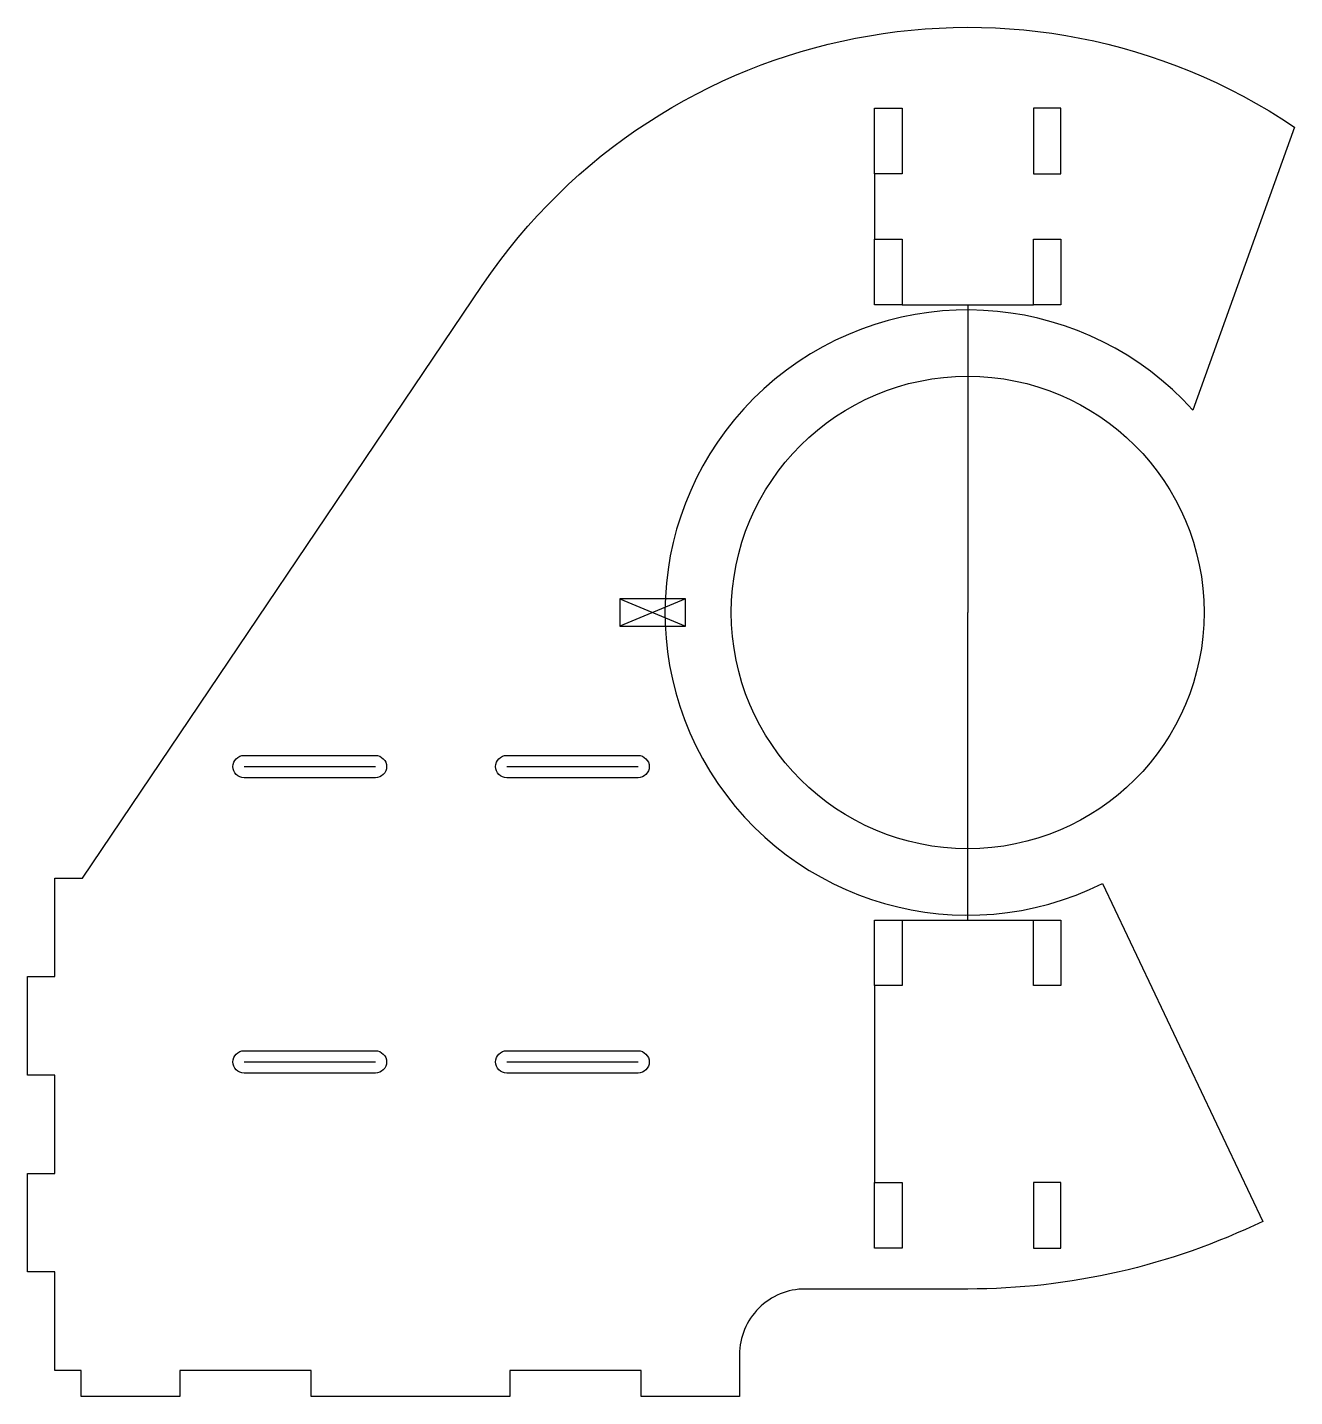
# Model space of a CAD drawing. Header units: millimetres. Extents: x -143 to 50, y -119 to 89.
import ezdxf

# ---------------------------------------------------------------- set-up
doc = ezdxf.new("R2010")
doc.units = ezdxf.units.MM
doc.layers.get('0').update_dxf_attribs({"linetype": 'CONTINUOUS'})

msp = doc.modelspace()

# ---------------------------------------------------------------- linework, layer by layer
for p, q in [((-14.2, 76.86), (-10, 76.86)), ((-14.2, 66.86), (-14.2, 76.86)), ((-10, 76.86), (-10, 66.86)), ((-10, 66.86), (-14.2, 66.86)), ((-14.2, 66.86), (-14.2, 56.86)), ((-14.2, 56.86), (-10, 56.86)), ((-14.2, 46.86), (-14.2, 56.86)), ((-10, 56.86), (-10, 46.86)), ((10, 56.86), (14.2, 56.86)), ((10, 46.86), (10, 56.86)), ((14.2, 56.86), (14.2, 46.86)), ((-10, 46.86), (-14.2, 46.86)), ((-10, 46.86), (10, 46.86)), ((0, 46.86), (0, 0)), ((14.2, 46.86), (10, 46.86)), ((-43, 2.1), (-53, 2.1)), ((-53, 2.1), (-53, -2.1)), ((-43, 2.1), (-53, -2.1)), ((-53, 2.1), (-43, -2.1)), ((-43, -2.1), (-43, 2.1)), ((0, -46.86), (0, 0)), ((-53, -2.1), (-43, -2.1)), ((-110.2, -23.48), (-90.2, -23.48)), ((-70.2, -23.48), (-50.2, -23.48)), ((-14.2, -56.86), (-14.2, -46.86)), ((-14.2, -46.86), (-10, -46.86)), ((-10, -46.86), (-10, -56.86)), ((-10, -46.86), (10, -46.86)), ((10, -46.86), (14.2, -46.86)), ((10, -56.86), (10, -46.86)), ((14.2, -46.86), (14.2, -56.86)), ((-10, -56.86), (-14.2, -56.86)), ((-14.2, -56.86), (-14.2, -86.86)), ((14.2, -56.86), (10, -56.86)), ((-110.2, -68.48), (-90.2, -68.48)), ((-70.2, -68.48), (-50.2, -68.48)), ((-14.2, -86.86), (-10, -86.86)), ((-14.2, -96.86), (-14.2, -86.86)), ((-10, -86.86), (-10, -96.86)), ((-10, -96.86), (-14.2, -96.86))]:
    msp.add_line(p, q)
for points in [[(49.78, 73.96), (34.28, 30.82, 2.017044), (20.55, -41.27), (44.93, -92.77, -0.113223), (0, -103.08), (-24.75, -103.08, 0.414214), (-34.75, -113.08), (-34.75, -115.48), (-34.75, -119.48), (-49.75, -119.48), (-49.75, -115.48), (-69.75, -115.48), (-69.75, -119.48), (-100, -119.48), (-100, -115.48), (-120, -115.48), (-120, -119.48), (-135, -119.48), (-135, -115.48), (-139, -115.48), (-139, -100.48), (-143.2, -100.48), (-143.2, -85.48), (-139, -85.48), (-139, -70.48), (-143.2, -70.48), (-143.2, -55.48), (-139, -55.48), (-139, -40.48), (-134.8, -40.48), (-73.93, 49.83, -0.414026)], [(-90.2, -25.18), (-110.2, -25.18, -1), (-110.2, -21.78), (-90.2, -21.78, -1)], [(-50.2, -25.18), (-70.2, -25.18, -1), (-70.2, -21.78), (-50.2, -21.78, -1)], [(-90.2, -70.18), (-110.2, -70.18, -1), (-110.2, -66.78), (-90.2, -66.78, -1)], [(-50.2, -70.18), (-70.2, -70.18, -1), (-70.2, -66.78), (-50.2, -66.78, -1)]]:
    msp.add_lwpolyline(points, format="xyb", close=True)
for points in [[(14.2, 76.86), (10, 76.86), (10, 66.86), (14.2, 66.86)], [(14.2, -86.86), (10, -86.86), (10, -96.86), (14.2, -96.86)]]:
    msp.add_lwpolyline(points, close=True)
msp.add_circle((0, 0), 36)

doc.saveas('drawing.dxf')
